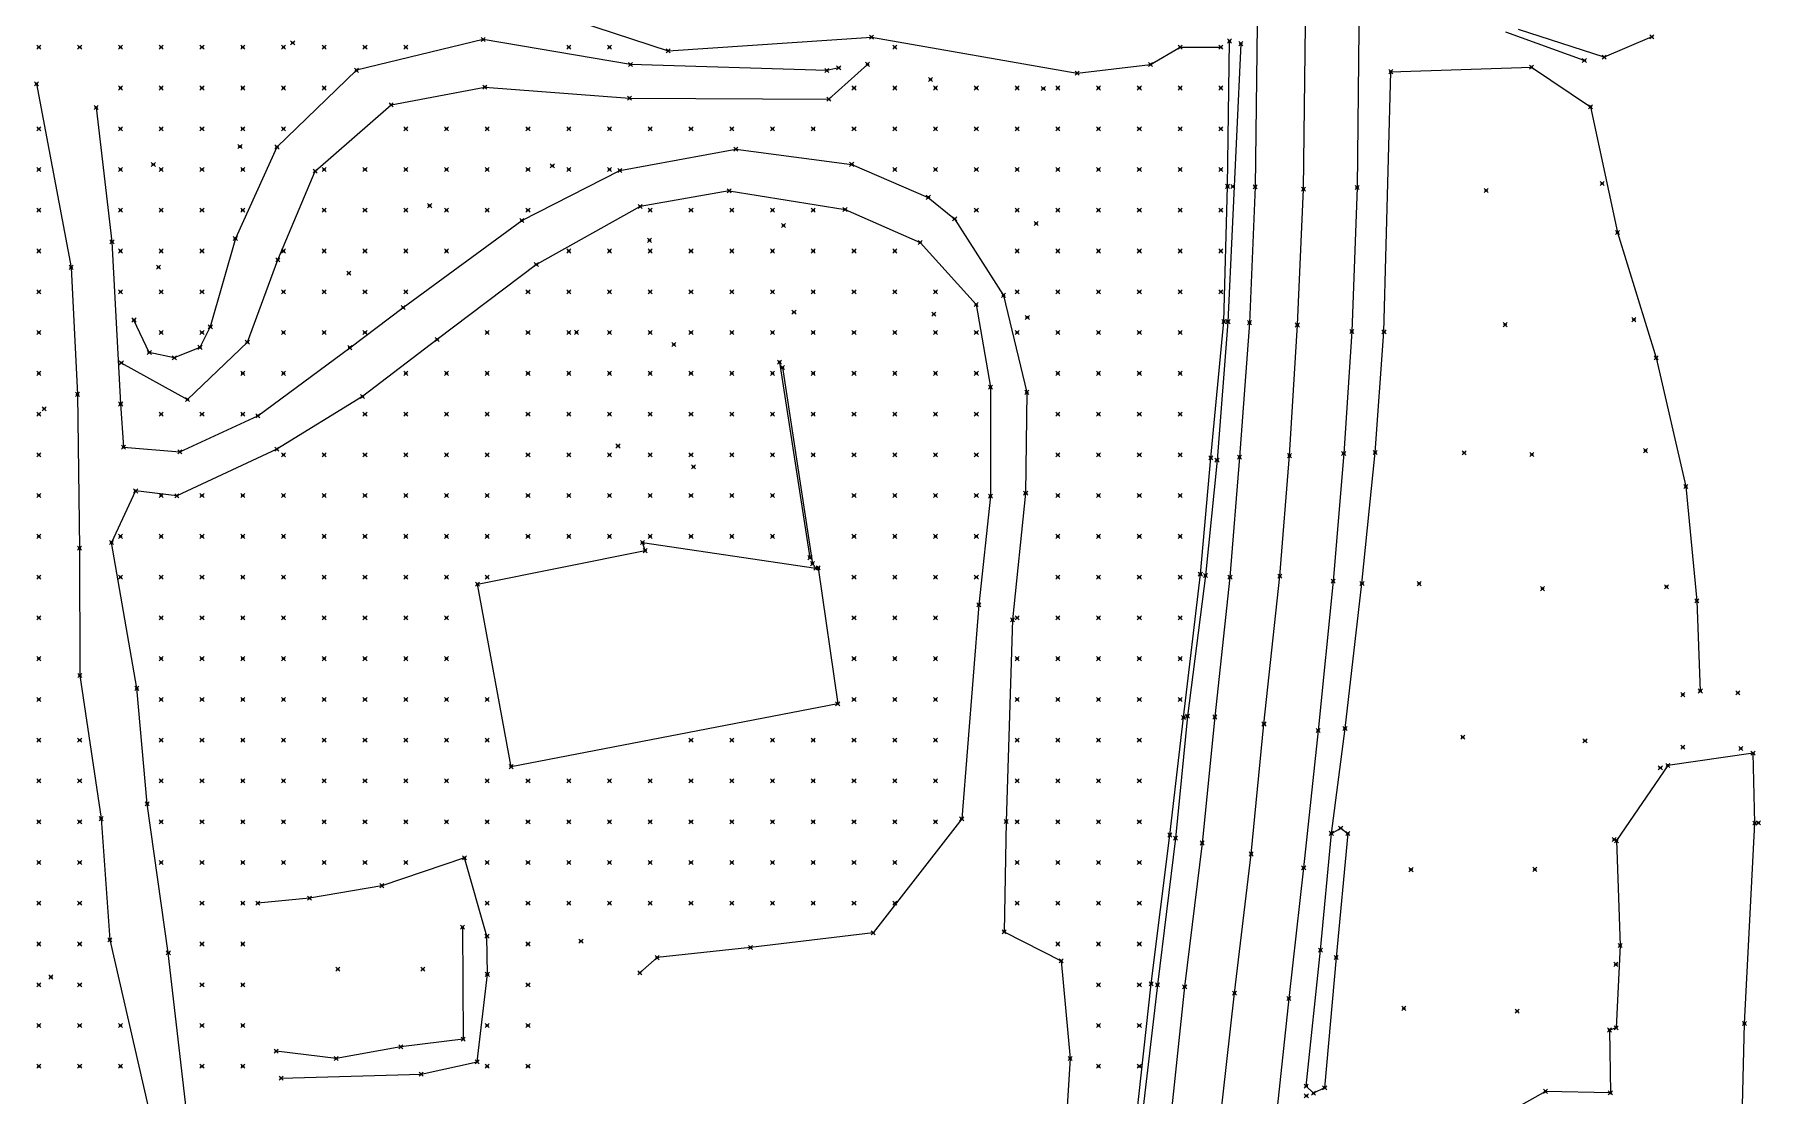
# Model space of a CAD drawing. Header units: metres. Extents: x 441556 to 446409, y 432338 to 461058.
# Drawn here: x 442337.6 to 442464.6, y 456645 to 456723 of the extents above; entities that cross this region are included whole.
import ezdxf

# ---------------------------------------------------------------- set-up
doc = ezdxf.new("R2010")
doc.units = ezdxf.units.M
doc.header["$MEASUREMENT"] = 0
doc.header["$PDMODE"] = 35
doc.header["$PDSIZE"] = 0.15
for name, color, linetype, lineweight in [('DTM-BRE-RevN_GRP_ CAROSABIL', 2, 'Continuous', 0), ('DTM-BRE-RevN_GRP_AX', 2, 'Continuous', 0), ('DTM-BRE-RevN_GRP_BORDURA', 2, 'Continuous', 0), ('DTM-BRE-RevN_GRP_CONSTRUCTIE', 2, 'Continuous', 0), ('DTM-BRE-RevN_GRP_DRUM DE PIATRA', 2, 'Continuous', 0), ('DTM-BRE-RevN_GRP_DRUM PIATRA', 2, 'Continuous', 0), ('DTM-BRE-RevN_GRP_PARCARE', 2, 'Continuous', 0), ('DTM-BRE-RevN_GRP_RAU', 2, 'Continuous', 0), ('DTM-BRE-RevN_GRP_TALUZ JOS', 2, 'Continuous', 0), ('DTM-BRE-RevN_GRP_TALUZ SUS', 2, 'Continuous', 0), ('DTM-BRE-RevN_GRP_ZID SPRIJIN JOS', 2, 'Continuous', 0), ('DTM-BRE-RevN_GRP_ZID SPRIJIN SUS', 2, 'Continuous', 0), ('DTM-BRE-RevN_YP_RevK', 1, 'Continuous', 0), ('DTM-BRE-RevN_YP_RevK_0YP', 1, 'Continuous', 0), ('DTM-NOK-RevN_LIDAR_co_lidar', 91, 'Continuous', 0), ('DTM-NOK-RevN_RTK', 32, 'Continuous', 0)]:
    doc.layers.add(name, color=color, linetype=linetype, lineweight=lineweight)

msp = doc.modelspace()

# ---------------------------------------------------------------- linework, layer by layer
at = {"layer": 'DTM-BRE-RevN_GRP_ CAROSABIL'}
for p, q in [((442427.632, 456728.403, 363.506), (442427.435, 456711.834, 363.463)), ((442435.136, 456729.154, 363.705), (442434.948, 456711.799, 363.609)), ((442427.435, 456711.834, 363.463), (442427.01, 456701.843, 363.484)), ((442434.948, 456711.799, 363.609), (442434.543, 456701.194, 363.639)), ((442427.01, 456701.843, 363.484), (442426.277, 456691.947, 363.508)), ((442434.543, 456701.194, 363.639), (442433.95, 456692.218, 363.659)), ((442426.277, 456691.947, 363.508), (442425.581, 456683.117, 363.486)), ((442433.95, 456692.218, 363.659), (442433.168, 456682.829, 363.647)), ((442425.581, 456683.117, 363.486), (442424.465, 456672.83, 363.485)), ((442433.168, 456682.829, 363.647), (442432.077, 456671.828, 363.572)), ((442424.465, 456672.83, 363.485), (442423.537, 456663.557, 363.497)), ((442432.077, 456671.828, 363.572), (442431.001, 456661.729, 363.487)), ((442423.537, 456663.557, 363.497), (442422.244, 456652.973, 363.496)), ((442431.001, 456661.729, 363.487), (442429.915, 456652.113, 363.456)), ((442422.244, 456652.973, 363.496), (442421.151, 456642.756, 363.528)), ((442429.915, 456652.113, 363.456), (442428.761, 456641.415, 363.396))]:
    msp.add_line(p, q, dxfattribs=at)
at = {"layer": 'DTM-BRE-RevN_GRP_AX'}
for p, q in [((442430.987, 456711.673, 363.637), (442431.204, 456728.427, 363.604)), ((442430.539, 456701.673, 363.603), (442430.987, 456711.673, 363.637)), ((442429.956, 456692.059, 363.609), (442430.539, 456701.673, 363.603)), ((442429.242, 456683.191, 363.596), (442429.956, 456692.059, 363.609)), ((442428.084, 456672.314, 363.547), (442429.242, 456683.191, 363.596)), ((442427.138, 456662.748, 363.519), (442428.084, 456672.314, 363.547)), ((442425.918, 456652.511, 363.504), (442427.138, 456662.748, 363.519)), ((442424.743, 456642.18, 363.489), (442425.918, 456652.511, 363.504))]:
    msp.add_line(p, q, dxfattribs=at)
at = {"layer": 'DTM-BRE-RevN_GRP_BORDURA'}
for p, q in [((442433.042, 456664.268, 363.609), (442433.727, 456664.653, 363.545)), ((442433.727, 456664.653, 363.545), (442434.262, 456664.256, 363.507)), ((442432.246, 456655.672, 363.532), (442433.042, 456664.268, 363.609)), ((442434.262, 456664.256, 363.507), (442433.403, 456655.135, 363.449)), ((442431.197, 456645.672, 363.452), (442432.246, 456655.672, 363.532)), ((442433.403, 456655.135, 363.449), (442432.549, 456645.548, 363.354)), ((442431.733, 456645.154, 363.401), (442431.197, 456645.672, 363.452)), ((442432.549, 456645.548, 363.354), (442431.733, 456645.154, 363.401))]:
    msp.add_line(p, q, dxfattribs=at)
at = {"layer": 'DTM-BRE-RevN_GRP_CONSTRUCTIE'}
for p, q in [((442370.204, 456682.601, 373.063), (442382.544, 456685.069, 372.159)), ((442382.544, 456685.069, 372.159), (442382.346, 456685.66, 372.064)), ((442382.346, 456685.66, 372.064), (442395.096, 456683.786, 368.634)), ((442395.096, 456683.786, 368.634), (442395.282, 456683.812, 368.663)), ((442395.282, 456683.812, 368.663), (442396.71, 456673.799, 368.724)), ((442372.676, 456669.174, 371.264), (442370.204, 456682.601, 373.063)), ((442396.71, 456673.799, 368.724), (442372.676, 456669.174, 371.264)), ((442464.073, 456670.172, 362.874), (442457.812, 456669.269, 363.095)), ((442464.206, 456665.014, 361.223), (442464.073, 456670.172, 362.874)), ((442457.812, 456669.269, 363.095), (442454.033, 456663.73, 363.049)), ((442463.438, 456650.28, 362.981), (442464.206, 456665.014, 361.223)), ((442454.033, 456663.73, 363.049), (442454.295, 456656.017, 362.945)), ((442454.295, 456656.017, 362.945), (442454.01, 456649.961, 363.342)), ((442454.01, 456649.961, 363.342), (442453.504, 456649.798, 363.224)), ((442453.504, 456649.798, 363.224), (442453.575, 456645.167, 363.245)), ((442462.646, 456618.139, 362.523), (442463.438, 456650.28, 362.981)), ((442448.803, 456645.283, 363.266), (442446.221, 456643.825, 363.229)), ((442453.575, 456645.167, 363.245), (442448.803, 456645.283, 363.266))]:
    msp.add_line(p, q, dxfattribs=at)
at = {"layer": 'DTM-BRE-RevN_GRP_DRUM DE PIATRA'}
for p, q in [((442342.134, 456717.679, 380.247), (442343.301, 456707.788, 379.013)), ((442380.684, 456713.036, 372.912), (442389.222, 456714.615, 371.911)), ((442389.222, 456714.615, 371.911), (442397.739, 456713.494, 370.886)), ((442373.47, 456709.353, 373.517), (442380.684, 456713.036, 372.912)), ((442397.739, 456713.494, 370.886), (442403.38, 456711.065, 370.492)), ((442388.731, 456711.55, 371.92), (442397.249, 456710.166, 370.89)), ((442397.249, 456710.166, 370.89), (442402.781, 456707.737, 370.418)), ((442403.38, 456711.065, 370.492), (442405.317, 456709.477, 370.348)), ((442364.737, 456702.963, 374.222), (442373.47, 456709.353, 373.517)), ((442405.317, 456709.477, 370.348), (442408.921, 456703.855, 370.069)), ((442343.301, 456707.788, 379.013), (442343.941, 456695.861, 376.593)), ((442402.781, 456707.737, 370.418), (442406.909, 456703.179, 370.071)), ((442408.921, 456703.855, 370.069), (442410.623, 456696.718, 369.435)), ((442360.798, 456700.004, 374.493), (442364.737, 456702.963, 374.222)), ((442406.909, 456703.179, 370.071), (442407.951, 456697.105, 369.53)), ((442354.027, 456694.997, 374.946), (442360.798, 456700.004, 374.493)), ((442407.951, 456697.105, 369.53), (442407.951, 456689.07, 368.654)), ((442410.623, 456696.718, 369.435), (442410.544, 456689.29, 368.583)), ((442343.941, 456695.861, 376.593), (442344.145, 456692.688, 376.212)), ((442348.292, 456692.348, 375.583), (442354.027, 456694.997, 374.946)), ((442344.145, 456692.688, 376.212), (442348.292, 456692.348, 375.583)), ((442407.951, 456689.07, 368.654), (442407.102, 456681.077, 367.897)), ((442410.544, 456689.29, 368.583), (442409.579, 456679.984, 367.752)), ((442407.102, 456681.077, 367.897), (442405.836, 456665.332, 366.836)), ((442409.579, 456679.984, 367.752), (442409.105, 456665.14, 366.788)), ((442405.836, 456665.332, 366.836), (442399.32, 456656.944, 366.299)), ((442409.105, 456665.14, 366.788), (442408.959, 456657.031, 366.047)), ((442399.32, 456656.944, 366.299), (442390.296, 456655.866, 366.576)), ((442408.959, 456657.031, 366.047), (442413.164, 456654.88, 365.808)), ((442390.296, 456655.866, 366.576), (442383.42, 456655.123, 366.815)), ((442383.42, 456655.123, 366.815), (442382.148, 456654.013, 366.746)), ((442413.164, 456654.88, 365.808), (442413.812, 456647.697, 365.487)), ((442413.812, 456647.697, 365.487), (442413.369, 456640.72, 365.173))]:
    msp.add_line(p, q, dxfattribs=at)
at = {"layer": 'DTM-BRE-RevN_GRP_DRUM PIATRA'}
for p, q in [((442337.751, 456719.419, 381.157), (442340.294, 456705.914, 379.059)), ((442388.731, 456711.55, 371.92), (442382.175, 456710.388, 372.651)), ((442382.175, 456710.388, 372.651), (442374.532, 456706.122, 373.194)), ((442340.294, 456705.914, 379.059), (442340.76, 456696.571, 377.175)), ((442374.532, 456706.122, 373.194), (442367.234, 456700.608, 373.917)), ((442367.234, 456700.608, 373.917), (442361.732, 456696.405, 374.293)), ((442340.76, 456696.571, 377.175), (442340.918, 456685.245, 375.948)), ((442361.732, 456696.405, 374.293), (442355.435, 456692.529, 374.707)), ((442355.435, 456692.529, 374.707), (442348.071, 456689.103, 375.493)), ((442345.043, 456689.461, 375.994), (442343.266, 456685.666, 375.932)), ((442348.071, 456689.103, 375.493), (442345.043, 456689.461, 375.994)), ((442340.918, 456685.245, 375.948), (442340.932, 456675.89, 375.395)), ((442345.134, 456674.941, 374.849), (442343.266, 456685.666, 375.932)), ((442340.932, 456675.89, 375.395), (442342.507, 456665.351, 373.912)), ((442345.898, 456666.448, 373.804), (442345.134, 456674.941, 374.849)), ((442347.449, 456655.473, 372.222), (442345.898, 456666.448, 373.804)), ((442342.507, 456665.351, 373.912), (442343.137, 456656.442, 372.676)), ((442343.137, 456656.442, 372.676), (442345.96, 456644.154, 371.136)), ((442348.793, 456643.831, 370.911), (442347.449, 456655.473, 372.222))]:
    msp.add_line(p, q, dxfattribs=at)
at = {"layer": 'DTM-BRE-RevN_GRP_PARCARE'}
for p, q in [((442436.915, 456701.171, 363.679), (442437.411, 456720.312, 363.741)), ((442437.411, 456720.312, 363.741), (442447.775, 456720.644, 363.195)), ((442447.775, 456720.644, 363.195), (442452.111, 456717.734, 363.086)), ((442452.111, 456717.734, 363.086), (442454.105, 456708.478, 363.292)), ((442454.105, 456708.478, 363.292), (442456.951, 456699.253, 363.391)), ((442436.271, 456692.284, 363.668), (442436.915, 456701.171, 363.679)), ((442456.951, 456699.253, 363.391), (442459.129, 456689.79, 363.226)), ((442435.296, 456682.648, 363.667), (442436.271, 456692.284, 363.668)), ((442459.129, 456689.79, 363.226), (442459.931, 456681.38, 363.241)), ((442434.047, 456671.99, 363.553), (442435.296, 456682.648, 363.667)), ((442459.931, 456681.38, 363.241), (442460.195, 456674.742, 363.311)), ((442433.042, 456664.268, 363.609), (442434.047, 456671.99, 363.553))]:
    msp.add_line(p, q, dxfattribs=at)
at = {"layer": 'DTM-BRE-RevN_GRP_RAU'}
for p, q in [((442369.006, 456726.846, 377.498), (442384.232, 456721.844, 374.484)), ((442384.232, 456721.844, 374.484), (442399.202, 456722.853, 371.421)), ((442399.202, 456722.853, 371.421), (442414.328, 456720.209, 370.515)), ((442453.122, 456721.384, 360.504), (442446.815, 456723.411, 361.094)), ((442456.626, 456722.88, 358.832), (442453.122, 456721.384, 360.504)), ((442419.726, 456720.838, 368.058), (442421.908, 456722.113, 365.896)), ((442414.328, 456720.209, 370.515), (442419.726, 456720.838, 368.058))]:
    msp.add_line(p, q, dxfattribs=at)
at = {"layer": 'DTM-BRE-RevN_GRP_TALUZ JOS'}
for p, q in [((442396.059, 456718.287, 371.338), (442398.91, 456720.852, 371.332)), ((442363.841, 456717.879, 375.241), (442370.751, 456719.182, 374.429)), ((442370.751, 456719.182, 374.429), (442381.389, 456718.37, 373.075)), ((442358.253, 456712.986, 375.507), (442363.841, 456717.879, 375.241)), ((442381.389, 456718.37, 373.075), (442396.059, 456718.287, 371.338)), ((442355.505, 456706.46, 375.586), (442358.253, 456712.986, 375.507)), ((442353.264, 456700.407, 375.455), (442355.505, 456706.46, 375.586)), ((442348.854, 456696.193, 375.832), (442353.264, 456700.407, 375.455)), ((442343.99, 456698.884, 377.368), (442348.854, 456696.193, 375.832)), ((442369.237, 456662.467, 368.258), (442363.163, 456660.417, 368.12)), ((442370.899, 456656.705, 367.241), (442369.237, 456662.467, 368.258)), ((442357.834, 456659.495, 368.19), (442354.037, 456659.13, 368.818)), ((442363.163, 456660.417, 368.12), (442357.834, 456659.495, 368.19)), ((442370.927, 456653.895, 366.95), (442370.899, 456656.705, 367.241)), ((442370.172, 456647.452, 366.88), (442370.927, 456653.895, 366.95)), ((442366.058, 456646.542, 366.757), (442370.172, 456647.452, 366.88)), ((442355.76, 456646.26, 368.437), (442366.058, 456646.542, 366.757))]:
    msp.add_line(p, q, dxfattribs=at)
at = {"layer": 'DTM-BRE-RevN_GRP_TALUZ SUS'}
for p, q in [((442451.659, 456721.127, 363.128), (442445.883, 456723.212, 363.13)), ((442370.627, 456722.675, 376.578), (442361.3, 456720.412, 377.824)), ((442381.456, 456720.838, 374.695), (442370.627, 456722.675, 376.578)), ((442361.3, 456720.412, 377.824), (442355.445, 456714.769, 377.84)), ((442395.903, 456720.403, 373.204), (442381.456, 456720.838, 374.695)), ((442396.783, 456720.594, 372.657), (442395.903, 456720.403, 373.204)), ((442355.445, 456714.769, 377.84), (442352.38, 456708.04, 378.16)), ((442352.38, 456708.04, 378.16), (442350.54, 456701.546, 377.76)), ((442346.049, 456699.651, 378.196), (442344.922, 456702.039, 378.604)), ((442350.54, 456701.546, 377.76), (442349.778, 456700.027, 377.643)), ((442349.778, 456700.027, 377.643), (442347.888, 456699.264, 377.871)), ((442347.888, 456699.264, 377.871), (442346.049, 456699.651, 378.196)), ((442369.097, 456657.36, 368.011), (442369.142, 456649.129, 367.961)), ((442359.793, 456647.695, 368.067), (442355.382, 456648.249, 368.565)), ((442364.557, 456648.559, 368.134), (442359.793, 456647.695, 368.067)), ((442369.142, 456649.129, 367.961), (442364.557, 456648.559, 368.134))]:
    msp.add_line(p, q, dxfattribs=at)
at = {"layer": 'DTM-BRE-RevN_GRP_ZID SPRIJIN JOS'}
msp.add_line((442392.652, 456698.545, 369), (442394.86, 456684.111, 368.669), dxfattribs=at)
at = {"layer": 'DTM-BRE-RevN_GRP_ZID SPRIJIN SUS'}
msp.add_line((442392.429, 456698.947, 371.7), (442394.671, 456684.552, 371.577), dxfattribs=at)
at = {"layer": 'DTM-BRE-RevN_YP_RevK'}
msp.add_line((442421.908, 456722.113, 365.896), (442424.907, 456722.113, 363.773), dxfattribs=at)
at = {"layer": 'DTM-BRE-RevN_YP_RevK_0YP'}
for p, q in [((442425.407, 456711.878, 363.542), (442425.551, 456722.567, 363.464)), ((442426.384, 456722.371, 362.904), (442425.433, 456701.918, 362.966)), ((442425.128, 456701.928, 363.541), (442425.407, 456711.878, 363.542)), ((442424.179, 456691.9, 363.687), (442425.128, 456701.928, 363.541)), ((442425.433, 456701.918, 362.966), (442424.626, 456691.726, 363.041)), ((442423.399, 456683.332, 363.687), (442424.179, 456691.9, 363.687)), ((442424.626, 456691.726, 363.041), (442423.773, 456683.247, 363.114)), ((442422.157, 456672.786, 363.58), (442423.399, 456683.332, 363.687)), ((442423.773, 456683.247, 363.114), (442422.449, 456672.889, 362.948)), ((442421.155, 456664.144, 363.565), (442422.157, 456672.786, 363.58)), ((442422.449, 456672.889, 362.948), (442421.569, 456663.915, 363.021)), ((442419.773, 456653.201, 363.902), (442421.155, 456664.144, 363.565)), ((442421.569, 456663.915, 363.021), (442420.249, 456653.131, 363.15)), ((442418.702, 456643.333, 363.578), (442419.773, 456653.201, 363.902)), ((442420.249, 456653.131, 363.15), (442419.105, 456643.287, 363.112))]:
    msp.add_line(p, q, dxfattribs=at)
at = {"layer": 'DTM-NOK-RevN_LIDAR_co_lidar'}
for p in [(442337.926, 456722.113, 381.807), (442340.926, 456722.113, 381.328), (442343.925, 456722.113, 380.966), (442346.924, 456722.113, 380.534), (442349.924, 456722.113, 380.072), (442352.923, 456722.113, 379.671), (442355.922, 456722.113, 379.287), (442358.922, 456722.113, 378.8), (442361.921, 456722.113, 378.207), (442364.921, 456722.113, 377.481), (442376.918, 456722.113, 375.264), (442379.917, 456722.113, 374.407), (442400.913, 456722.113, 371.154), (442421.908, 456722.113, 365.896), (442424.907, 456722.113, 363.773), (442343.925, 456719.114, 380.545), (442346.924, 456719.114, 380.107), (442349.924, 456719.114, 379.719), (442352.923, 456719.114, 379.362), (442355.922, 456719.114, 378.933), (442358.922, 456719.114, 378.197), (442397.913, 456719.114, 371.621), (442400.913, 456719.114, 371.375), (442403.912, 456719.114, 371.229), (442406.911, 456719.114, 371.094), (442409.911, 456719.114, 370.931), (442412.91, 456719.114, 370.678), (442415.909, 456719.114, 369.861), (442418.909, 456719.114, 368.213), (442421.908, 456719.114, 366.556), (442424.907, 456719.114, 364.525), (442337.926, 456716.114, 381.199), (442343.925, 456716.114, 380.136), (442346.924, 456716.114, 379.731), (442349.924, 456716.114, 379.37), (442352.923, 456716.114, 379.001), (442355.922, 456716.114, 378.345), (442364.921, 456716.114, 375.332), (442367.92, 456716.114, 374.914), (442370.919, 456716.114, 374.509), (442373.919, 456716.114, 374.08), (442376.918, 456716.114, 373.698), (442379.917, 456716.114, 373.377), (442382.917, 456716.114, 373.029), (442385.916, 456716.114, 372.629), (442388.915, 456716.114, 372.275), (442391.915, 456716.114, 371.984), (442394.914, 456716.114, 371.679), (442397.913, 456716.114, 371.375), (442400.913, 456716.114, 371.2), (442403.912, 456716.114, 371.011), (442406.911, 456716.114, 370.901), (442409.911, 456716.114, 370.839), (442412.91, 456716.114, 370.817), (442415.909, 456716.114, 370.036), (442418.909, 456716.114, 367.972), (442421.908, 456716.114, 366.181), (442424.907, 456716.114, 364.48), (442337.926, 456713.115, 380.951), (442343.925, 456713.115, 379.862), (442346.924, 456713.115, 379.454), (442349.924, 456713.115, 378.935), (442352.923, 456713.115, 378.499), (442358.922, 456713.115, 376.173), (442361.921, 456713.115, 375.382), (442364.921, 456713.115, 374.998), (442367.92, 456713.115, 374.687), (442370.919, 456713.115, 374.308), (442373.919, 456713.115, 373.904), (442376.918, 456713.115, 373.545), (442379.917, 456713.115, 373.212), (442400.913, 456713.115, 371.02), (442403.912, 456713.115, 370.845), (442406.911, 456713.115, 370.712), (442409.911, 456713.115, 370.662), (442412.91, 456713.115, 370.663), (442415.909, 456713.115, 370.057), (442418.909, 456713.115, 367.992), (442421.908, 456713.115, 366.04), (442424.907, 456713.115, 364.369), (442337.926, 456710.115, 380.712), (442343.925, 456710.115, 379.623), (442346.924, 456710.115, 379.145), (442349.924, 456710.115, 378.479), (442352.923, 456710.115, 377.914), (442358.922, 456710.115, 375.658), (442361.921, 456710.115, 375.172), (442364.921, 456710.115, 374.87), (442367.92, 456710.115, 374.564), (442370.919, 456710.115, 374.173), (442373.919, 456710.115, 373.77), (442382.917, 456710.115, 372.766), (442385.916, 456710.115, 372.435), (442388.915, 456710.115, 372.11), (442391.915, 456710.115, 371.801), (442394.914, 456710.115, 371.452), (442406.911, 456710.115, 370.625), (442409.911, 456710.115, 370.587), (442412.91, 456710.115, 370.55), (442415.909, 456710.115, 369.997), (442418.909, 456710.115, 368.25), (442421.908, 456710.115, 366.245), (442424.907, 456710.115, 364.439), (442337.926, 456707.116, 380.528), (442343.925, 456707.116, 379.22), (442346.924, 456707.116, 378.726), (442349.924, 456707.116, 378.262), (442355.922, 456707.116, 376.132), (442358.922, 456707.116, 375.441), (442361.921, 456707.116, 375.077), (442364.921, 456707.116, 374.738), (442367.92, 456707.116, 374.401), (442376.918, 456707.116, 373.286), (442379.917, 456707.116, 372.982), (442382.917, 456707.116, 372.679), (442385.916, 456707.116, 372.388), (442388.915, 456707.116, 372.08), (442391.915, 456707.116, 371.774), (442394.914, 456707.116, 371.428), (442397.913, 456707.116, 371.115), (442400.913, 456707.116, 370.832), (442409.911, 456707.116, 370.49), (442412.91, 456707.116, 370.441), (442415.909, 456707.116, 369.883), (442418.909, 456707.116, 368.269), (442421.908, 456707.116, 366.332), (442424.907, 456707.116, 364.437), (442337.926, 456704.117, 380.362), (442343.925, 456704.117, 378.676), (442346.924, 456704.117, 378.389), (442349.924, 456704.117, 378.147), (442355.922, 456704.117, 375.813), (442358.922, 456704.117, 375.269), (442361.921, 456704.117, 374.905), (442364.921, 456704.117, 374.554), (442373.919, 456704.117, 373.576), (442376.918, 456704.117, 373.214), (442379.917, 456704.117, 372.882), (442382.917, 456704.117, 372.602), (442385.916, 456704.117, 372.363), (442388.915, 456704.117, 372.097), (442391.915, 456704.117, 371.775), (442394.914, 456704.117, 371.396), (442397.913, 456704.117, 371.042), (442400.913, 456704.117, 370.747), (442403.912, 456704.117, 370.577), (442409.911, 456704.117, 370.285), (442412.91, 456704.117, 370.293), (442415.909, 456704.117, 369.825), (442418.909, 456704.117, 368.071), (442421.908, 456704.117, 366.206), (442424.907, 456704.117, 364.309), (442337.926, 456701.117, 380.117), (442346.924, 456701.117, 378.152), (442349.924, 456701.117, 377.655), (442355.922, 456701.117, 375.486), (442358.922, 456701.117, 375.076), (442361.921, 456701.117, 374.7), (442370.919, 456701.117, 373.908), (442373.919, 456701.117, 373.569), (442376.918, 456701.117, 373.141), (442379.917, 456701.117, 372.773), (442382.917, 456701.117, 372.546), (442385.916, 456701.117, 372.383), (442388.915, 456701.117, 372.176), (442391.915, 456701.117, 371.626), (442394.914, 456701.117, 370.608), (442397.913, 456701.117, 370.343), (442400.913, 456701.117, 370.102), (442403.912, 456701.117, 370.089), (442406.911, 456701.117, 370.175), (442409.911, 456701.117, 370.026), (442412.91, 456701.117, 370.096), (442415.909, 456701.117, 369.583), (442418.909, 456701.117, 367.777), (442421.908, 456701.117, 366.119), (442337.926, 456698.118, 379.772), (442352.923, 456698.118, 375.7), (442355.922, 456698.118, 375.14), (442364.921, 456698.118, 374.264), (442367.92, 456698.118, 374.052), (442370.919, 456698.118, 373.851), (442373.919, 456698.118, 373.545), (442376.918, 456698.118, 373.006), (442379.917, 456698.118, 372.554), (442382.917, 456698.118, 372.446), (442385.916, 456698.118, 372.385), (442388.915, 456698.118, 372.218), (442391.915, 456698.118, 371.303), (442394.914, 456698.118, 369.187), (442397.913, 456698.118, 369.238), (442400.913, 456698.118, 369.116), (442403.912, 456698.118, 369.255), (442406.911, 456698.118, 369.896), (442412.91, 456698.118, 369.873), (442415.909, 456698.118, 369.343), (442418.909, 456698.118, 367.572), (442421.908, 456698.118, 365.916), (442337.926, 456695.119, 379.031), (442346.924, 456695.119, 376.364), (442349.924, 456695.119, 375.91), (442352.923, 456695.119, 375.321), (442361.921, 456695.119, 374.449), (442364.921, 456695.119, 374.196), (442367.92, 456695.119, 374.012), (442370.919, 456695.119, 373.832), (442373.919, 456695.119, 373.565), (442376.918, 456695.119, 372.97), (442379.917, 456695.119, 372.433), (442382.917, 456695.119, 372.355), (442385.916, 456695.119, 372.325), (442388.915, 456695.119, 372.212), (442391.915, 456695.119, 371.33), (442394.914, 456695.119, 368.995), (442397.913, 456695.119, 368.954), (442400.913, 456695.119, 368.905), (442403.912, 456695.119, 368.916), (442406.911, 456695.119, 369.515), (442412.91, 456695.119, 369.59), (442415.909, 456695.119, 369.078), (442418.909, 456695.119, 367.326), (442421.908, 456695.119, 365.705), (442337.926, 456692.119, 377.819), (442355.922, 456692.119, 374.854), (442358.922, 456692.119, 374.562), (442361.921, 456692.119, 374.319), (442364.921, 456692.119, 374.126), (442367.92, 456692.119, 373.993), (442370.919, 456692.119, 373.844), (442373.919, 456692.119, 373.632), (442376.918, 456692.119, 373.018), (442379.917, 456692.119, 372.376), (442382.917, 456692.119, 372.255), (442385.916, 456692.119, 372.246), (442388.915, 456692.119, 372.159), (442391.915, 456692.119, 371.378), (442394.914, 456692.119, 369.133), (442397.913, 456692.119, 368.887), (442400.913, 456692.119, 368.828), (442403.912, 456692.119, 368.785), (442406.911, 456692.119, 369.113), (442412.91, 456692.119, 369.171), (442415.909, 456692.119, 368.799), (442418.909, 456692.119, 367.402), (442421.908, 456692.119, 365.999), (442337.926, 456689.12, 376.723), (442346.924, 456689.12, 375.89), (442349.924, 456689.12, 375.462), (442352.923, 456689.12, 375.109), (442355.922, 456689.12, 374.763), (442358.922, 456689.12, 374.506), (442361.921, 456689.12, 374.264), (442364.921, 456689.12, 374.088), (442367.92, 456689.12, 373.997), (442370.919, 456689.12, 373.859), (442373.919, 456689.12, 373.625), (442376.918, 456689.12, 373.02), (442379.917, 456689.12, 372.373), (442382.917, 456689.12, 372.232), (442385.916, 456689.12, 372.249), (442388.915, 456689.12, 372.162), (442391.915, 456689.12, 371.598), (442397.913, 456689.12, 368.856), (442400.913, 456689.12, 368.779), (442403.912, 456689.12, 368.68), (442406.911, 456689.12, 368.832), (442412.91, 456689.12, 368.837), (442415.909, 456689.12, 368.569), (442418.909, 456689.12, 367.327), (442421.908, 456689.12, 365.773), (442337.926, 456686.121, 376.248), (442343.925, 456686.121, 376.149), (442346.924, 456686.121, 375.82), (442349.924, 456686.121, 375.371), (442352.923, 456686.121, 375.027), (442355.922, 456686.121, 374.711), (442358.922, 456686.121, 374.493), (442361.921, 456686.121, 374.256), (442364.921, 456686.121, 374.047), (442367.92, 456686.121, 373.923), (442370.919, 456686.121, 373.779), (442373.919, 456686.121, 373.564), (442376.918, 456686.121, 373.127), (442379.917, 456686.121, 372.598), (442382.917, 456686.121, 372.351), (442385.916, 456686.121, 372.321), (442388.915, 456686.121, 372.256), (442391.915, 456686.121, 371.763), (442397.913, 456686.121, 368.808), (442400.913, 456686.121, 368.717), (442403.912, 456686.121, 368.597), (442406.911, 456686.121, 368.529), (442412.91, 456686.121, 368.61), (442415.909, 456686.121, 368.382), (442418.909, 456686.121, 367.192), (442421.908, 456686.121, 364.361), (442337.926, 456683.121, 376.14), (442343.925, 456683.121, 376.023), (442346.924, 456683.121, 375.68), (442349.924, 456683.121, 375.328), (442352.923, 456683.121, 374.993), (442355.922, 456683.121, 374.649), (442358.922, 456683.121, 374.359), (442361.921, 456683.121, 374.182), (442364.921, 456683.121, 374.022), (442367.92, 456683.121, 373.713), (442370.919, 456683.121, 373.445), (442397.913, 456683.121, 368.849), (442400.913, 456683.121, 368.631), (442403.912, 456683.121, 368.402), (442406.911, 456683.121, 368.279), (442412.91, 456683.121, 368.319), (442415.909, 456683.121, 368.163), (442418.909, 456683.121, 367.573), (442421.908, 456683.121, 364.597), (442337.926, 456680.122, 375.956), (442346.924, 456680.122, 375.641), (442349.924, 456680.122, 375.373), (442352.923, 456680.122, 375.005), (442355.922, 456680.122, 374.542), (442358.922, 456680.122, 374.199), (442361.921, 456680.122, 373.957), (442364.921, 456680.122, 373.749), (442367.92, 456680.122, 373.488), (442397.913, 456680.122, 368.835), (442400.913, 456680.122, 368.533), (442403.912, 456680.122, 368.215), (442409.911, 456680.122, 368.01), (442412.91, 456680.122, 368.032), (442415.909, 456680.122, 367.924), (442418.909, 456680.122, 367.466), (442421.908, 456680.122, 364.505), (442337.926, 456677.123, 375.593), (442346.924, 456677.123, 375.312), (442349.924, 456677.123, 375.106), (442352.923, 456677.123, 374.813), (442355.922, 456677.123, 374.394), (442358.922, 456677.123, 374.074), (442361.921, 456677.123, 373.757), (442364.921, 456677.123, 373.429), (442367.92, 456677.123, 373.152), (442397.913, 456677.123, 368.73), (442400.913, 456677.123, 368.439), (442403.912, 456677.123, 368.038), (442409.911, 456677.123, 367.816), (442412.91, 456677.123, 367.795), (442415.909, 456677.123, 367.648), (442418.909, 456677.123, 366.492), (442421.908, 456677.123, 364.565), (442337.926, 456674.123, 375.38), (442346.924, 456674.123, 374.937), (442349.924, 456674.123, 374.71), (442352.923, 456674.123, 374.492), (442355.922, 456674.123, 374.187), (442358.922, 456674.123, 373.819), (442361.921, 456674.123, 373.204), (442364.921, 456674.123, 372.728), (442367.92, 456674.123, 372.493), (442370.919, 456674.123, 372.418), (442397.913, 456674.123, 368.868), (442400.913, 456674.123, 368.366), (442403.912, 456674.123, 367.914), (442409.911, 456674.123, 367.6), (442412.91, 456674.123, 367.579), (442415.909, 456674.123, 367.411), (442418.909, 456674.123, 366.29), (442421.908, 456674.123, 364.374), (442337.926, 456671.124, 375.116), (442340.926, 456671.124, 374.969), (442346.924, 456671.124, 374.545), (442349.924, 456671.124, 374.314), (442352.923, 456671.124, 374.13), (442355.922, 456671.124, 373.864), (442358.922, 456671.124, 373.519), (442361.921, 456671.124, 372.994), (442364.921, 456671.124, 372.5), (442367.92, 456671.124, 372.33), (442370.919, 456671.124, 372.227), (442385.916, 456671.124, 370.344), (442388.915, 456671.124, 369.719), (442391.915, 456671.124, 369.383), (442394.914, 456671.124, 369.017), (442397.913, 456671.124, 368.341), (442400.913, 456671.124, 367.908), (442403.912, 456671.124, 367.633), (442409.911, 456671.124, 367.406), (442412.91, 456671.124, 367.45), (442415.909, 456671.124, 367.271), (442418.909, 456671.124, 365.944), (442337.926, 456668.125, 374.78), (442340.926, 456668.125, 374.589), (442346.924, 456668.125, 374.2), (442349.924, 456668.125, 373.961), (442352.923, 456668.125, 373.755), (442355.922, 456668.125, 373.521), (442358.922, 456668.125, 373.209), (442361.921, 456668.125, 372.887), (442364.921, 456668.125, 372.285), (442367.92, 456668.125, 371.904), (442370.919, 456668.125, 371.511), (442373.919, 456668.125, 371.181), (442376.918, 456668.125, 370.672), (442379.917, 456668.125, 370.012), (442382.917, 456668.125, 369.387), (442385.916, 456668.125, 368.584), (442388.915, 456668.125, 368.07), (442391.915, 456668.125, 367.795), (442394.914, 456668.125, 367.593), (442397.913, 456668.125, 367.508), (442400.913, 456668.125, 367.474), (442403.912, 456668.125, 367.363), (442409.911, 456668.125, 367.248), (442412.91, 456668.125, 367.192), (442415.909, 456668.125, 366.881), (442418.909, 456668.125, 365.662), (442337.926, 456665.125, 374.508), (442340.926, 456665.125, 374.305), (442346.924, 456665.125, 373.882), (442349.924, 456665.125, 373.417), (442352.923, 456665.125, 372.882), (442355.922, 456665.125, 372.618), (442358.922, 456665.125, 372.129), (442361.921, 456665.125, 371.479), (442364.921, 456665.125, 370.719), (442367.92, 456665.125, 370.12), (442370.919, 456665.125, 369.513), (442373.919, 456665.125, 368.671), (442376.918, 456665.125, 368.043), (442379.917, 456665.125, 367.84), (442382.917, 456665.125, 367.691), (442385.916, 456665.125, 367.471), (442388.915, 456665.125, 367.283), (442391.915, 456665.125, 367.164), (442394.914, 456665.125, 367.083), (442397.913, 456665.125, 367.323), (442400.913, 456665.125, 367.345), (442403.912, 456665.125, 367.175), (442409.911, 456665.125, 367.027), (442412.91, 456665.125, 366.964), (442415.909, 456665.125, 366.679), (442418.909, 456665.125, 365.415), (442337.926, 456662.126, 374.224), (442340.926, 456662.126, 373.996), (442346.924, 456662.126, 373.572), (442349.924, 456662.126, 372.495), (442352.923, 456662.126, 371.167), (442355.922, 456662.126, 370.603), (442358.922, 456662.126, 370.157), (442361.921, 456662.126, 369.562), (442364.921, 456662.126, 369.048), (442370.919, 456662.126, 368.418), (442373.919, 456662.126, 367.803), (442376.918, 456662.126, 367.374), (442379.917, 456662.126, 367.327), (442382.917, 456662.126, 367.226), (442385.916, 456662.126, 367.115), (442388.915, 456662.126, 367.174), (442391.915, 456662.126, 367.229), (442394.914, 456662.126, 367.243), (442397.913, 456662.126, 367.305), (442400.913, 456662.126, 367.265), (442409.911, 456662.126, 366.682), (442412.91, 456662.126, 366.688), (442415.909, 456662.126, 366.424), (442418.909, 456662.126, 365.054), (442337.926, 456659.127, 374.025), (442340.926, 456659.127, 373.641), (442349.924, 456659.127, 371.924), (442352.923, 456659.127, 369.997), (442370.919, 456659.127, 367.998), (442373.919, 456659.127, 367.542), (442376.918, 456659.127, 367.297), (442379.917, 456659.127, 367.287), (442382.917, 456659.127, 367.279), (442385.916, 456659.127, 367.241), (442388.915, 456659.127, 367.241), (442391.915, 456659.127, 367.229), (442394.914, 456659.127, 367.161), (442397.913, 456659.127, 367.022), (442400.913, 456659.127, 366.9), (442409.911, 456659.127, 366.39), (442412.91, 456659.127, 366.392), (442415.909, 456659.127, 366.226), (442418.909, 456659.127, 364.898), (442337.926, 456656.127, 373.828), (442340.926, 456656.127, 373.29), (442349.924, 456656.127, 371.801), (442352.923, 456656.127, 369.725), (442373.919, 456656.127, 367.284), (442412.91, 456656.127, 366.15), (442415.909, 456656.127, 366.074), (442418.909, 456656.127, 364.826), (442337.926, 456653.128, 373.619), (442340.926, 456653.128, 373.028), (442349.924, 456653.128, 371.875), (442352.923, 456653.128, 369.913), (442373.919, 456653.128, 367.135), (442415.909, 456653.128, 365.905), (442418.909, 456653.128, 364.662), (442337.926, 456650.129, 373.545), (442340.926, 456650.129, 372.804), (442343.925, 456650.129, 372.196), (442349.924, 456650.129, 371.825), (442352.923, 456650.129, 370.214), (442370.919, 456650.129, 367.452), (442373.919, 456650.129, 367.027), (442415.909, 456650.129, 365.691), (442418.909, 456650.129, 364.405), (442337.926, 456647.129, 373.55), (442340.926, 456647.129, 372.696), (442343.925, 456647.129, 371.897), (442349.924, 456647.129, 371.517), (442352.923, 456647.129, 370.468), (442370.919, 456647.129, 367.075), (442373.919, 456647.129, 366.878), (442415.909, 456647.129, 365.517), (442418.909, 456647.129, 364.156)]:
    msp.add_point(p, dxfattribs=at)
at = {"layer": 'DTM-NOK-RevN_RTK'}
for p in [(442399.202, 456722.853, 371.421), (442456.626, 456722.88, 358.832), (442356.601, 456722.428, 378.985), (442370.627, 456722.675, 376.578), (442384.232, 456721.844, 374.484), (442425.551, 456722.567, 363.464), (442426.384, 456722.371, 362.904), (442361.3, 456720.412, 377.824), (442381.456, 456720.838, 374.695), (442395.903, 456720.403, 373.204), (442396.783, 456720.594, 372.657), (442398.91, 456720.852, 371.332), (442414.328, 456720.209, 370.515), (442419.726, 456720.838, 368.058), (442437.411, 456720.312, 363.741), (442447.775, 456720.644, 363.195), (442451.659, 456721.127, 363.128), (442453.122, 456721.384, 360.504), (442337.751, 456719.419, 381.157), (442370.751, 456719.182, 374.429), (442403.54, 456719.734, 370.937), (442411.845, 456719.077, 370.645), (442342.134, 456717.679, 380.247), (442363.841, 456717.879, 375.241), (442381.389, 456718.37, 373.075), (442396.059, 456718.287, 371.338), (442452.111, 456717.734, 363.086), (442352.723, 456714.798, 378.468), (442355.445, 456714.769, 377.84), (442389.222, 456714.615, 371.911), (442346.344, 456713.475, 379.217), (442358.253, 456712.986, 375.507), (442375.71, 456713.384, 373.371), (442380.684, 456713.036, 372.912), (442397.739, 456713.494, 370.886), (442388.731, 456711.55, 371.92), (442425.407, 456711.878, 363.542), (442425.793, 456711.858, 362.91), (442427.435, 456711.834, 363.463), (442430.987, 456711.673, 363.637), (442434.948, 456711.799, 363.609), (442444.437, 456711.572, 363.527), (442452.973, 456712.078, 363.211), (442366.68, 456710.453, 374.393), (442382.175, 456710.388, 372.651), (442397.249, 456710.166, 370.89), (442403.38, 456711.065, 370.492), (442373.47, 456709.353, 373.517), (442392.721, 456708.997, 371.32), (442405.317, 456709.477, 370.348), (442411.323, 456709.135, 370.247), (442343.301, 456707.788, 379.013), (442352.38, 456708.04, 378.16), (442382.856, 456707.905, 372.47), (442402.781, 456707.737, 370.418), (442454.105, 456708.478, 363.292), (442355.505, 456706.46, 375.586), (442340.294, 456705.914, 379.059), (442346.727, 456705.933, 378.542), (442360.741, 456705.481, 374.926), (442374.532, 456706.122, 373.194), (442408.921, 456703.855, 370.069), (442364.737, 456702.963, 374.222), (442393.496, 456702.618, 371.252), (442403.791, 456702.465, 370.218), (442406.909, 456703.179, 370.071), (442344.922, 456702.039, 378.604), (442350.54, 456701.546, 377.76), (442377.494, 456701.131, 372.799), (442410.666, 456702.234, 369.877), (442425.128, 456701.928, 363.541), (442425.433, 456701.918, 362.966), (442427.01, 456701.843, 363.484), (442430.539, 456701.673, 363.603), (442434.543, 456701.194, 363.639), (442436.915, 456701.171, 363.679), (442445.831, 456701.698, 363.474), (442455.311, 456702.067, 363.132), (442349.778, 456700.027, 377.643), (442353.264, 456700.407, 375.455), (442360.798, 456700.004, 374.493), (442367.234, 456700.608, 373.917), (442384.65, 456700.237, 372.174), (442343.99, 456698.884, 377.368), (442346.049, 456699.651, 378.196), (442347.888, 456699.264, 377.871), (442392.429, 456698.947, 371.7), (442456.951, 456699.253, 363.391), (442392.652, 456698.545, 369), (442340.76, 456696.571, 377.175), (442348.854, 456696.193, 375.832), (442361.732, 456696.405, 374.293), (442407.951, 456697.105, 369.53), (442410.623, 456696.718, 369.435), (442338.313, 456695.501, 378.68), (442343.941, 456695.861, 376.593), (442354.027, 456694.997, 374.946), (442344.145, 456692.688, 376.212), (442348.292, 456692.348, 375.583), (442355.435, 456692.529, 374.707), (442380.544, 456692.771, 371.94), (442433.95, 456692.218, 363.659), (442436.271, 456692.284, 363.668), (442442.821, 456692.266, 363.211), (442456.163, 456692.426, 363.3), (442386.104, 456691.233, 371.886), (442424.179, 456691.9, 363.687), (442424.626, 456691.726, 363.041), (442426.277, 456691.947, 363.508), (442429.956, 456692.059, 363.609), (442447.79, 456692.146, 363.511), (442459.129, 456689.79, 363.226), (442345.043, 456689.461, 375.994), (442348.071, 456689.103, 375.493), (442407.951, 456689.07, 368.654), (442410.544, 456689.29, 368.583), (442340.918, 456685.245, 375.948), (442343.266, 456685.666, 375.932), (442382.346, 456685.66, 372.064), (442382.544, 456685.069, 372.159), (442394.671, 456684.552, 371.577), (442394.86, 456684.111, 368.669), (442395.096, 456683.786, 368.634), (442395.282, 456683.812, 368.663), (442423.399, 456683.332, 363.687), (442370.204, 456682.601, 373.063), (442423.773, 456683.247, 363.114), (442425.581, 456683.117, 363.486), (442429.242, 456683.191, 363.596), (442433.168, 456682.829, 363.647), (442435.296, 456682.648, 363.667), (442439.509, 456682.64, 363.655), (442448.581, 456682.274, 363.566), (442457.709, 456682.416, 363.298), (442407.102, 456681.077, 367.897), (442459.931, 456681.38, 363.241), (442409.579, 456679.984, 367.752), (442340.932, 456675.89, 375.395), (442345.134, 456674.941, 374.849), (442458.915, 456674.474, 363.432), (442460.195, 456674.742, 363.311), (442462.953, 456674.611, 363.227), (442396.71, 456673.799, 368.724), (442422.157, 456672.786, 363.58), (442422.449, 456672.889, 362.948), (442424.465, 456672.83, 363.485), (442428.084, 456672.314, 363.547), (442434.047, 456671.99, 363.553), (442432.077, 456671.828, 363.572), (442442.709, 456671.347, 363.517), (442451.71, 456671.083, 363.39), (442458.909, 456670.604, 363.171), (442463.169, 456670.519, 363.262), (442464.073, 456670.172, 362.874), (442372.676, 456669.174, 371.264), (442457.252, 456669.087, 363.356), (442457.812, 456669.269, 363.095), (442345.898, 456666.448, 373.804), (442342.507, 456665.351, 373.912), (442405.836, 456665.332, 366.836), (442409.105, 456665.14, 366.788), (442433.042, 456664.268, 363.609), (442433.727, 456664.653, 363.545), (442464.206, 456665.014, 361.223), (442464.473, 456665.045, 361.293), (442421.155, 456664.144, 363.565), (442421.569, 456663.915, 363.021), (442423.537, 456663.557, 363.497), (442434.262, 456664.256, 363.507), (442453.858, 456663.815, 363.368), (442454.033, 456663.73, 363.049), (442369.237, 456662.467, 368.258), (442427.138, 456662.748, 363.519), (442431.001, 456661.729, 363.487), (442438.903, 456661.597, 363.461), (442448.012, 456661.619, 363.394), (442357.834, 456659.495, 368.19), (442363.163, 456660.417, 368.12), (442354.037, 456659.13, 368.818), (442369.097, 456657.36, 368.011), (442370.899, 456656.705, 367.241), (442399.32, 456656.944, 366.299), (442408.959, 456657.031, 366.047), (442343.137, 456656.442, 372.676), (442347.449, 456655.473, 372.222), (442377.82, 456656.343, 366.9), (442390.296, 456655.866, 366.576), (442432.246, 456655.672, 363.532), (442454.295, 456656.017, 362.945), (442359.916, 456654.268, 368.247), (442366.181, 456654.272, 368.047), (442383.42, 456655.123, 366.815), (442413.164, 456654.88, 365.808), (442433.403, 456655.135, 363.449), (442453.987, 456654.631, 363.296), (442338.81, 456653.696, 373.11), (442370.927, 456653.895, 366.95), (442382.148, 456654.013, 366.746), (442419.773, 456653.201, 363.902), (442420.249, 456653.131, 363.15), (442422.244, 456652.973, 363.496), (442425.918, 456652.511, 363.504), (442429.915, 456652.113, 363.456), (442438.369, 456651.392, 363.332), (442446.722, 456651.182, 363.32), (442369.142, 456649.129, 367.961), (442453.504, 456649.798, 363.224), (442454.01, 456649.961, 363.342), (442463.438, 456650.28, 362.981), (442355.382, 456648.249, 368.565), (442364.557, 456648.559, 368.134), (442359.793, 456647.695, 368.067), (442366.058, 456646.542, 366.757), (442370.172, 456647.452, 366.88), (442413.812, 456647.697, 365.487), (442355.76, 456646.26, 368.437), (442431.197, 456645.672, 363.452), (442432.549, 456645.548, 363.354), (442448.803, 456645.283, 363.266), (442431.202, 456644.958, 363.379), (442431.733, 456645.154, 363.401), (442453.575, 456645.167, 363.245)]:
    msp.add_point(p, dxfattribs=at)

doc.saveas('drawing.dxf')
